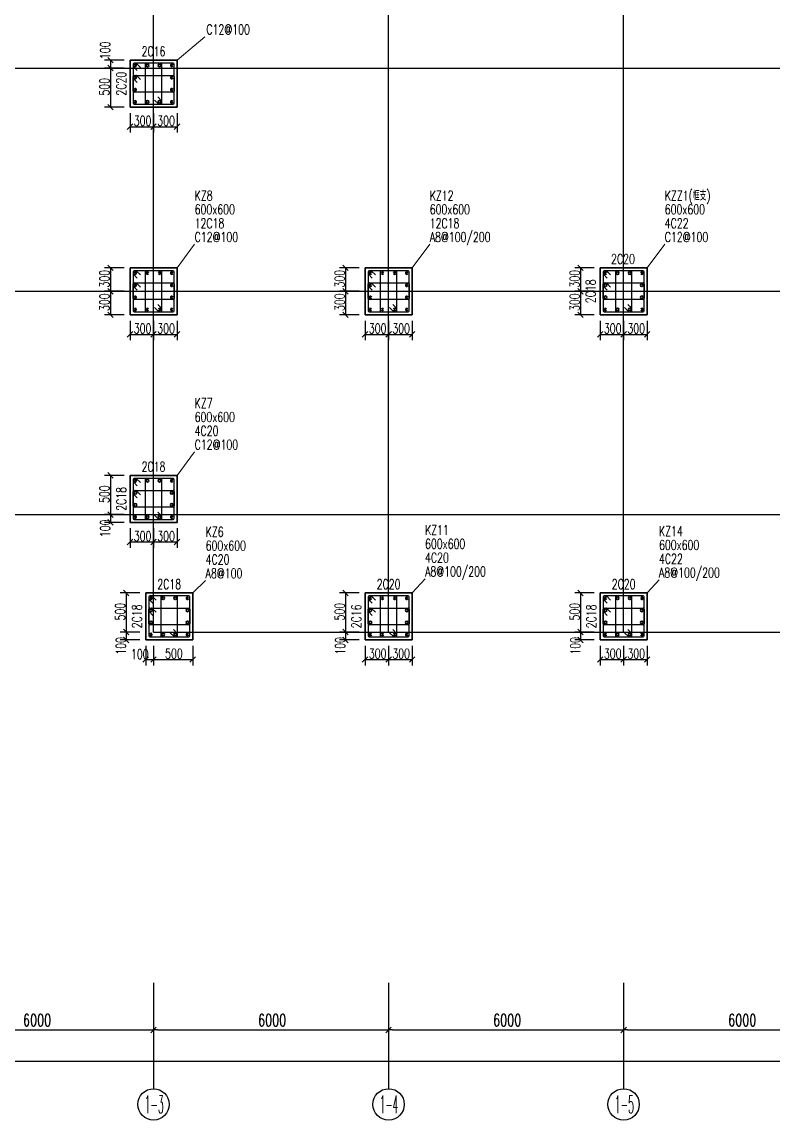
# Model space of a CAD drawing. Header units: inches. Extents: x 18712 to 314639, y 0 to 420500.
# Drawn here: x 37453 to 56624, y 205408 to 233441 of the extents above; entities that cross this region are included whole.
import ezdxf
from ezdxf.enums import TextEntityAlignment as Align

# ---------------------------------------------------------------- set-up
doc = ezdxf.new("R2010")
doc.units = ezdxf.units.IN
doc.header["$LTSCALE"] = 1000
doc.header["$MEASUREMENT"] = 0
doc.layers.get('0').update_dxf_attribs({"true_color": 0xffffff})
for name, color, linetype, true_color in [('AXIS_TEXT', 7, 'Continuous', 0xffffff), ('DIM', 3, 'Continuous', 0x00ff00), ('G-KL|柱标注', 3, 'Continuous', 0x00ff00), ('TK-TEXT', 4, 'Continuous', 0x00ffff), ('ZG-图号', 2, 'Continuous', 0xffff00), ('ZG-图名', 1, 'Continuous', 0xff0000), ('柱原位标注', 7, 'Continuous', 0xffffff), ('柱名称编号', 2, 'Continuous', 0xffff00), ('柱尺寸标注', 3, 'Continuous', 0x00ff00), ('柱标注引线', 2, 'Continuous', 0xffff00), ('柱箍筋', 1, 'Continuous', 0xff0000), ('柱纵筋', 1, 'Continuous', 0xff0000), ('柱集中标注', 2, 'Continuous', 0xffff00), ('砼柱', 2, 'Continuous', 0xffff00)]:
    doc.layers.add(name, color=color, linetype=linetype, true_color=true_color)
doc.styles.add('-宋体', font='simsun.ttc', dxfattribs={"height": 0.2, "bigfont": 'gbcbig.shx'})
doc.styles.add('_TCH_AXIS', font='txt.shx', dxfattribs={"height": 0.2, "bigfont": 'GBCBIG.shx'})
doc.styles.add('TSSD_Dimension', font='txt.shx', dxfattribs={"height": 0.2, "bigfont": 'gbcbig.shx'})
doc.styles.add('TSSD_Rein', font='txt.shx', dxfattribs={"height": 0.2, "bigfont": 'gbcbig.shx'})

# ---------------------------------------------------------------- blocks, each defined once
blk = doc.blocks.new('A$C6f5e09ec')
at = {"layer": 'DIM', "lineweight": -3}
for p, q in [((-90401, -42387), (-90401, -45092)), ((-84401, -42387), (-84401, -45092)), ((-78401, -42387), (-78401, -45092))]:
    blk.add_line(p, q, dxfattribs=at)
at = {"layer": 'DIM', "color": 3, "lineweight": -3, "true_color": 0x00ff00}
for p, q in [((-90401, -42637), (-90401, -43692)), ((-90401, -42637), (-90401, -43692)), ((-84401, -42637), (-84401, -43692)), ((-84401, -42637), (-84401, -43692)), ((-78401, -42637), (-78401, -43692)), ((-78401, -42637), (-78401, -43692)), ((-96301, -43592), (-90501, -43592)), ((-90501, -43592), (-90401, -43592)), ((-90471, -43662), (-90331, -43522)), ((-90331, -43522), (-90471, -43662)), ((-90301, -43592), (-90401, -43592)), ((-90301, -43592), (-84501, -43592)), ((-84501, -43592), (-84401, -43592)), ((-84471, -43662), (-84331, -43522)), ((-84331, -43522), (-84471, -43662)), ((-84301, -43592), (-84401, -43592)), ((-84301, -43592), (-78501, -43592)), ((-78501, -43592), (-78401, -43592)), ((-78471, -43662), (-78331, -43522)), ((-78331, -43522), (-78471, -43662)), ((-78301, -43592), (-78401, -43592)), ((-78301, -43592), (-72501, -43592)), ((-102301, -44392), (-43281, -44392))]:
    blk.add_line(p, q, dxfattribs=at)
for centre in [(-90401, -45492), (-84401, -45492), (-78401, -45492)]:
    blk.add_circle(centre, 400, dxfattribs=at)
at = {"layer": 'G-KL|柱标注', "color": 3, "lineweight": -3, "true_color": 0x00ff00}
for p, q in [((-90401, -19035), (-90401, -16035)), ((-84401, -19035), (-84401, -16035)), ((-78401, -19035), (-78401, -16035)), ((-96401, -19035), (-90401, -19035)), ((-90401, -22335), (-90401, -19035)), ((-90401, -19035), (-84401, -19035)), ((-84401, -22335), (-84401, -19035)), ((-84401, -19035), (-78401, -19035)), ((-78401, -22335), (-78401, -19035)), ((-78401, -19035), (-72401, -19035)), ((-90401, -24735), (-90401, -22335)), ((-84401, -24735), (-84401, -22335)), ((-78401, -24735), (-78401, -22335)), ((-96401, -24735), (-93401, -24735)), ((-93401, -24735), (-90401, -24735)), ((-90401, -30435), (-90401, -24735)), ((-90401, -24735), (-84401, -24735)), ((-84401, -24735), (-78401, -24735)), ((-84401, -30435), (-84401, -24735)), ((-78401, -24735), (-72401, -24735)), ((-78401, -30435), (-78401, -24735)), ((-96401, -30435), (-93401, -30435)), ((-93401, -30435), (-90401, -30435)), ((-90401, -33435), (-90401, -30435)), ((-90401, -30435), (-84401, -30435)), ((-84401, -33435), (-84401, -30435)), ((-84401, -30435), (-78401, -30435)), ((-78401, -33435), (-78401, -30435)), ((-78401, -30435), (-72401, -30435)), ((-90401, -33435), (-84401, -33435)), ((-84401, -33435), (-78401, -33435)), ((-78401, -33435), (-72401, -33435))]:
    blk.add_line(p, q, dxfattribs=at)
at = {"layer": 'G-KL|柱标注', "color": 0, "lineweight": -3}
for p, q in [((-91501, -19035), (-91501, -20035)), ((-91001, -20535), (-90401, -20535)), ((-90401, -20535), (-89801, -20535)), ((-91501, -24135), (-91501, -24735)), ((-85501, -24135), (-85501, -24735)), ((-79501, -24135), (-79501, -24735)), ((-91501, -24735), (-91501, -25335)), ((-85501, -24735), (-85501, -25335)), ((-79501, -24735), (-79501, -25335)), ((-91001, -25835), (-90401, -25835)), ((-90401, -25835), (-89801, -25835)), ((-85001, -25835), (-84401, -25835)), ((-84401, -25835), (-83801, -25835)), ((-79001, -25835), (-78401, -25835)), ((-78401, -25835), (-77801, -25835)), ((-91501, -29435), (-91501, -30435)), ((-91001, -31135), (-90401, -31135)), ((-90401, -31135), (-89801, -31135)), ((-85501, -32435), (-85501, -33435)), ((-79501, -32435), (-79501, -33435))]:
    blk.add_line(p, q, dxfattribs=at)
at = {"layer": '柱尺寸标注', "color": 3, "linetype": 'ByBlock', "lineweight": -3, "true_color": 0x00ff00}
for p, q in [((-91430, -18906), (-91571, -18764)), ((-91571, -18964), (-91430, -19106)), ((-91430, -19106), (-91571, -18964)), ((-91571, -19964), (-91430, -20106)), ((-90930, -20464), (-91071, -20606)), ((-90471, -20606), (-90330, -20464)), ((-90330, -20464), (-90471, -20606)), ((-89871, -20606), (-89730, -20464)), ((-91430, -24206), (-91571, -24064)), ((-85430, -24206), (-85571, -24064)), ((-79430, -24206), (-79571, -24064)), ((-91571, -24664), (-91430, -24806)), ((-91430, -24806), (-91571, -24664)), ((-85571, -24664), (-85430, -24806)), ((-85430, -24806), (-85571, -24664)), ((-79571, -24664), (-79430, -24806)), ((-79430, -24806), (-79571, -24664)), ((-91571, -25264), (-91430, -25406)), ((-85571, -25264), (-85430, -25406)), ((-79571, -25264), (-79430, -25406)), ((-90930, -25764), (-91071, -25906)), ((-90471, -25906), (-90330, -25764)), ((-90330, -25764), (-90471, -25906)), ((-89871, -25906), (-89730, -25764)), ((-84930, -25764), (-85071, -25906)), ((-84471, -25906), (-84330, -25764)), ((-84330, -25764), (-84471, -25906)), ((-83871, -25906), (-83730, -25764)), ((-78930, -25764), (-79071, -25906)), ((-78471, -25906), (-78330, -25764)), ((-78330, -25764), (-78471, -25906)), ((-77871, -25906), (-77730, -25764)), ((-91430, -29506), (-91571, -29364)), ((-91571, -30364), (-91430, -30506)), ((-91430, -30506), (-91571, -30364)), ((-91571, -30564), (-91430, -30706)), ((-90930, -31064), (-91071, -31206)), ((-90471, -31206), (-90330, -31064)), ((-90330, -31064), (-90471, -31206)), ((-89871, -31206), (-89730, -31064)), ((-91030, -32506), (-91171, -32364)), ((-85430, -32506), (-85571, -32364)), ((-79430, -32506), (-79571, -32364)), ((-91171, -33364), (-91030, -33506)), ((-91030, -33506), (-91171, -33364)), ((-91171, -33564), (-91030, -33706)), ((-85571, -33364), (-85430, -33506)), ((-85430, -33506), (-85571, -33364)), ((-85571, -33564), (-85430, -33706)), ((-79571, -33364), (-79430, -33506)), ((-79430, -33506), (-79571, -33364)), ((-79571, -33564), (-79430, -33706)), ((-90530, -34064), (-90671, -34206)), ((-90471, -34206), (-90330, -34064)), ((-90330, -34064), (-90471, -34206)), ((-89471, -34206), (-89330, -34064)), ((-84930, -34064), (-85071, -34206)), ((-84471, -34206), (-84330, -34064)), ((-84330, -34064), (-84471, -34206)), ((-83871, -34206), (-83730, -34064)), ((-78930, -34064), (-79071, -34206)), ((-78471, -34206), (-78330, -34064)), ((-78330, -34064), (-78471, -34206)), ((-77871, -34206), (-77730, -34064))]:
    blk.add_line(p, q, dxfattribs=at)
at = {"layer": '柱尺寸标注', "color": 3, "lineweight": -3, "true_color": 0x00ff00}
for p, q in [((-91151, -18835), (-91651, -18835)), ((-91151, -19035), (-91651, -19035)), ((-91151, -19035), (-91651, -19035)), ((-91501, -18835), (-91501, -19035)), ((-91151, -20035), (-91651, -20035)), ((-91001, -20185), (-91001, -20685)), ((-90401, -20185), (-90401, -20685)), ((-90401, -20185), (-90401, -20685)), ((-89801, -20185), (-89801, -20685)), ((-91151, -24135), (-91651, -24135)), ((-85151, -24135), (-85651, -24135)), ((-79151, -24135), (-79651, -24135)), ((-91151, -24735), (-91651, -24735)), ((-91151, -24735), (-91651, -24735)), ((-85151, -24735), (-85651, -24735)), ((-85151, -24735), (-85651, -24735)), ((-79151, -24735), (-79651, -24735)), ((-79151, -24735), (-79651, -24735)), ((-91151, -25335), (-91651, -25335)), ((-91001, -25485), (-91001, -25985)), ((-90401, -25485), (-90401, -25985)), ((-90401, -25485), (-90401, -25985)), ((-89801, -25485), (-89801, -25985)), ((-85151, -25335), (-85651, -25335)), ((-85001, -25485), (-85001, -25985)), ((-84401, -25485), (-84401, -25985)), ((-84401, -25485), (-84401, -25985)), ((-83801, -25485), (-83801, -25985)), ((-79151, -25335), (-79651, -25335)), ((-79001, -25485), (-79001, -25985)), ((-78401, -25485), (-78401, -25985)), ((-78401, -25485), (-78401, -25985)), ((-77801, -25485), (-77801, -25985)), ((-91151, -29435), (-91651, -29435)), ((-91151, -30435), (-91651, -30435)), ((-91151, -30435), (-91651, -30435)), ((-91501, -30435), (-91501, -30635)), ((-91151, -30635), (-91651, -30635)), ((-91001, -30785), (-91001, -31285)), ((-90401, -30785), (-90401, -31285)), ((-90401, -30785), (-90401, -31285)), ((-89801, -30785), (-89801, -31285)), ((-90751, -32435), (-91251, -32435)), ((-91101, -32435), (-91101, -33435)), ((-85151, -32435), (-85651, -32435)), ((-79151, -32435), (-79651, -32435)), ((-90751, -33435), (-91251, -33435)), ((-90751, -33435), (-91251, -33435)), ((-90751, -33635), (-91251, -33635)), ((-91101, -33435), (-91101, -33635)), ((-85151, -33435), (-85651, -33435)), ((-85151, -33435), (-85651, -33435)), ((-85151, -33635), (-85651, -33635)), ((-85501, -33435), (-85501, -33635)), ((-79151, -33435), (-79651, -33435)), ((-79151, -33435), (-79651, -33435)), ((-79151, -33635), (-79651, -33635)), ((-79501, -33435), (-79501, -33635)), ((-90601, -33785), (-90601, -34285)), ((-90401, -33785), (-90401, -34285)), ((-90401, -33785), (-90401, -34285)), ((-89401, -33785), (-89401, -34285)), ((-85001, -33785), (-85001, -34285)), ((-84401, -33785), (-84401, -34285)), ((-84401, -33785), (-84401, -34285)), ((-83801, -33785), (-83801, -34285)), ((-79001, -33785), (-79001, -34285)), ((-78401, -33785), (-78401, -34285)), ((-78401, -33785), (-78401, -34285)), ((-77801, -33785), (-77801, -34285)), ((-90601, -34135), (-90401, -34135)), ((-90401, -34135), (-89401, -34135)), ((-85001, -34135), (-84401, -34135)), ((-84401, -34135), (-83801, -34135)), ((-79001, -34135), (-78401, -34135)), ((-78401, -34135), (-77801, -34135))]:
    blk.add_line(p, q, dxfattribs=at)
at = {"layer": '柱标注引线', "lineweight": 18}
for p, q in [((-89801, -18835), (-89089, -18235)), ((-89801, -24135), (-89351, -23535)), ((-83801, -24135), (-83351, -23535)), ((-77801, -24135), (-77351, -23535)), ((-89801, -29435), (-89351, -28835)), ((-89401, -32435), (-89070, -32119)), ((-83801, -32435), (-83470, -32073)), ((-77801, -32435), (-77498, -32101))]:
    blk.add_line(p, q, dxfattribs=at)
at = {"layer": '柱箍筋', "lineweight": 25}
for p, q in [((-90923, -18938), (-90923, -19933)), ((-90923, -18938), (-90923, -18984)), ((-90916, -19001), (-90818, -19099)), ((-90852, -18913), (-90898, -18913)), ((-89903, -18913), (-90898, -18913)), ((-90737, -19018), (-90834, -18920)), ((-90613, -18938), (-90613, -19933)), ((-90213, -18913), (-90588, -18913)), ((-90188, -19933), (-90188, -18938)), ((-89878, -19933), (-89878, -18938)), ((-90923, -19294), (-90923, -19248)), ((-90923, -19623), (-90923, -19248)), ((-90818, -19409), (-90916, -19311)), ((-90898, -19223), (-89903, -19223)), ((-90898, -19223), (-90852, -19223)), ((-90834, -19230), (-90737, -19328)), ((-89878, -19248), (-89878, -19623)), ((-89903, -19648), (-90898, -19648)), ((-90375, -19852), (-90277, -19950)), ((-90195, -19869), (-90293, -19771)), ((-90188, -19933), (-90188, -19887)), ((-90898, -19958), (-89903, -19958)), ((-90588, -19958), (-90213, -19958)), ((-90259, -19958), (-90213, -19958)), ((-90923, -24238), (-90923, -25233)), ((-90923, -24238), (-90923, -24284)), ((-90916, -24301), (-90818, -24399)), ((-90852, -24213), (-90898, -24213)), ((-89903, -24213), (-90898, -24213)), ((-90737, -24318), (-90834, -24220)), ((-90613, -24238), (-90613, -25233)), ((-90213, -24213), (-90588, -24213)), ((-90188, -25233), (-90188, -24238)), ((-89878, -25233), (-89878, -24238)), ((-84923, -24238), (-84923, -25233)), ((-84923, -24238), (-84923, -24284)), ((-84916, -24301), (-84818, -24399)), ((-84852, -24213), (-84898, -24213)), ((-83903, -24213), (-84898, -24213)), ((-84737, -24318), (-84834, -24220)), ((-84613, -24238), (-84613, -25233)), ((-84213, -24213), (-84588, -24213)), ((-84188, -25233), (-84188, -24238)), ((-83878, -25233), (-83878, -24238)), ((-78923, -24238), (-78923, -25233)), ((-78923, -24238), (-78923, -24284)), ((-78916, -24301), (-78818, -24399)), ((-78852, -24213), (-78898, -24213)), ((-77903, -24213), (-78898, -24213)), ((-78737, -24318), (-78834, -24220)), ((-78613, -24238), (-78613, -25233)), ((-78213, -24213), (-78588, -24213)), ((-78188, -25233), (-78188, -24238)), ((-77878, -25233), (-77878, -24238)), ((-90923, -24594), (-90923, -24548)), ((-90923, -24923), (-90923, -24548)), ((-90818, -24709), (-90916, -24611)), ((-90898, -24523), (-89903, -24523)), ((-90898, -24523), (-90852, -24523)), ((-90834, -24530), (-90737, -24628)), ((-89878, -24548), (-89878, -24923)), ((-84923, -24594), (-84923, -24548)), ((-84923, -24923), (-84923, -24548)), ((-84818, -24709), (-84916, -24611)), ((-84898, -24523), (-83903, -24523)), ((-84898, -24523), (-84852, -24523)), ((-84834, -24530), (-84737, -24628)), ((-83878, -24548), (-83878, -24923)), ((-78923, -24594), (-78923, -24548)), ((-78923, -24923), (-78923, -24548)), ((-78818, -24709), (-78916, -24611)), ((-78898, -24523), (-77903, -24523)), ((-78898, -24523), (-78852, -24523)), ((-78834, -24530), (-78737, -24628)), ((-77878, -24548), (-77878, -24923)), ((-89903, -24948), (-90898, -24948)), ((-83903, -24948), (-84898, -24948)), ((-77903, -24948), (-78898, -24948)), ((-90375, -25152), (-90277, -25250)), ((-90195, -25169), (-90293, -25071)), ((-90188, -25233), (-90188, -25187)), ((-84375, -25152), (-84277, -25250)), ((-84195, -25169), (-84293, -25071)), ((-84188, -25233), (-84188, -25187)), ((-78375, -25152), (-78277, -25250)), ((-78195, -25169), (-78293, -25071)), ((-78188, -25233), (-78188, -25187)), ((-90898, -25258), (-89903, -25258)), ((-90588, -25258), (-90213, -25258)), ((-90259, -25258), (-90213, -25258)), ((-84898, -25258), (-83903, -25258)), ((-84588, -25258), (-84213, -25258)), ((-84259, -25258), (-84213, -25258)), ((-78898, -25258), (-77903, -25258)), ((-78588, -25258), (-78213, -25258)), ((-78259, -25258), (-78213, -25258)), ((-90923, -29538), (-90923, -30533)), ((-90923, -29538), (-90923, -29584)), ((-90916, -29601), (-90818, -29699)), ((-90852, -29513), (-90898, -29513)), ((-89903, -29513), (-90898, -29513)), ((-90737, -29618), (-90834, -29520)), ((-90613, -29538), (-90613, -30533)), ((-90213, -29513), (-90588, -29513)), ((-90188, -30533), (-90188, -29538)), ((-89878, -30533), (-89878, -29538)), ((-90923, -29894), (-90923, -29848)), ((-90923, -30223), (-90923, -29848)), ((-90818, -30009), (-90916, -29911)), ((-90898, -29823), (-89903, -29823)), ((-90898, -29823), (-90852, -29823)), ((-90834, -29830), (-90737, -29928)), ((-89878, -29848), (-89878, -30223)), ((-89903, -30248), (-90898, -30248)), ((-90375, -30452), (-90277, -30550)), ((-90195, -30469), (-90293, -30371)), ((-90188, -30533), (-90188, -30487)), ((-90898, -30558), (-89903, -30558)), ((-90588, -30558), (-90213, -30558)), ((-90259, -30558), (-90213, -30558)), ((-90452, -32513), (-90498, -32513)), ((-89503, -32513), (-90498, -32513)), ((-89813, -32513), (-90188, -32513)), ((-84852, -32513), (-84898, -32513)), ((-83903, -32513), (-84898, -32513)), ((-84213, -32513), (-84588, -32513)), ((-78852, -32513), (-78898, -32513)), ((-77903, -32513), (-78898, -32513)), ((-78213, -32513), (-78588, -32513)), ((-90523, -32538), (-90523, -33533)), ((-90523, -32538), (-90523, -32584)), ((-90516, -32601), (-90418, -32699)), ((-90337, -32618), (-90434, -32520)), ((-90213, -32538), (-90213, -33533)), ((-89788, -33533), (-89788, -32538)), ((-89478, -33533), (-89478, -32538)), ((-84923, -32538), (-84923, -33533)), ((-84923, -32538), (-84923, -32584)), ((-84916, -32601), (-84818, -32699)), ((-84737, -32618), (-84834, -32520)), ((-84613, -32538), (-84613, -33533)), ((-84188, -33533), (-84188, -32538)), ((-83878, -33533), (-83878, -32538)), ((-78923, -32538), (-78923, -33533)), ((-78923, -32538), (-78923, -32584)), ((-78916, -32601), (-78818, -32699)), ((-78737, -32618), (-78834, -32520)), ((-78613, -32538), (-78613, -33533)), ((-78188, -33533), (-78188, -32538)), ((-77878, -33533), (-77878, -32538)), ((-90523, -32894), (-90523, -32848)), ((-90523, -33223), (-90523, -32848)), ((-90418, -33009), (-90516, -32911)), ((-90498, -32823), (-89503, -32823)), ((-90498, -32823), (-90452, -32823)), ((-90434, -32830), (-90337, -32928)), ((-89478, -32848), (-89478, -33223)), ((-84923, -32894), (-84923, -32848)), ((-84923, -33223), (-84923, -32848)), ((-84818, -33009), (-84916, -32911)), ((-84898, -32823), (-83903, -32823)), ((-84898, -32823), (-84852, -32823)), ((-84834, -32830), (-84737, -32928)), ((-83878, -32848), (-83878, -33223)), ((-78923, -32894), (-78923, -32848)), ((-78923, -33223), (-78923, -32848)), ((-78818, -33009), (-78916, -32911)), ((-78898, -32823), (-77903, -32823)), ((-78898, -32823), (-78852, -32823)), ((-78834, -32830), (-78737, -32928)), ((-77878, -32848), (-77878, -33223)), ((-89503, -33248), (-90498, -33248)), ((-83903, -33248), (-84898, -33248)), ((-77903, -33248), (-78898, -33248)), ((-90498, -33558), (-89503, -33558)), ((-90188, -33558), (-89813, -33558)), ((-89975, -33452), (-89877, -33550)), ((-89795, -33469), (-89893, -33371)), ((-89859, -33558), (-89813, -33558)), ((-89788, -33533), (-89788, -33487)), ((-84898, -33558), (-83903, -33558)), ((-84588, -33558), (-84213, -33558)), ((-84375, -33452), (-84277, -33550)), ((-84195, -33469), (-84293, -33371)), ((-84259, -33558), (-84213, -33558)), ((-84188, -33533), (-84188, -33487)), ((-78898, -33558), (-77903, -33558)), ((-78588, -33558), (-78213, -33558)), ((-78375, -33452), (-78277, -33550)), ((-78195, -33469), (-78293, -33371)), ((-78259, -33558), (-78213, -33558)), ((-78188, -33533), (-78188, -33487))]:
    blk.add_line(p, q, dxfattribs=at)
for centre, start, end in [((-90898, -18938), 90, 180), ((-90898, -18938), 90, 180), ((-90898, -18984), 180, 225), ((-90852, -18938), 45, 90), ((-90588, -18938), 90, 180), ((-90213, -18938), 360, 90), ((-89903, -18938), 360, 90), ((-90898, -19248), 90, 180), ((-90898, -19248), 90, 180), ((-90898, -19294), 180, 225), ((-90852, -19248), 45, 90), ((-89903, -19248), 360, 90), ((-90898, -19623), 180, 270), ((-89903, -19623), 270, 0), ((-90213, -19887), 0, 45), ((-90898, -19933), 180, 270), ((-90588, -19933), 180, 270), ((-90259, -19933), 225, 270), ((-90213, -19933), 270, 0), ((-90213, -19933), 270, 0), ((-89903, -19933), 270, 0), ((-90898, -24238), 90, 180), ((-90898, -24238), 90, 180), ((-90898, -24284), 180, 225), ((-90852, -24238), 45, 90), ((-90588, -24238), 90, 180), ((-90213, -24238), 360, 90), ((-89903, -24238), 360, 90), ((-84898, -24238), 90, 180), ((-84898, -24238), 90, 180), ((-84898, -24284), 180, 225), ((-84852, -24238), 45, 90), ((-84588, -24238), 90, 180), ((-84213, -24238), 360, 90), ((-83903, -24238), 360, 90), ((-78898, -24238), 90, 180), ((-78898, -24238), 90, 180), ((-78898, -24284), 180, 225), ((-78852, -24238), 45, 90), ((-78588, -24238), 90, 180), ((-78213, -24238), 360, 90), ((-77903, -24238), 360, 90), ((-90898, -24548), 90, 180), ((-90898, -24548), 90, 180), ((-90898, -24594), 180, 225), ((-90852, -24548), 45, 90), ((-89903, -24548), 360, 90), ((-84898, -24548), 90, 180), ((-84898, -24548), 90, 180), ((-84898, -24594), 180, 225), ((-84852, -24548), 45, 90), ((-83903, -24548), 360, 90), ((-78898, -24548), 90, 180), ((-78898, -24548), 90, 180), ((-78898, -24594), 180, 225), ((-78852, -24548), 45, 90), ((-77903, -24548), 360, 90), ((-90898, -24923), 180, 270), ((-89903, -24923), 270, 0), ((-84898, -24923), 180, 270), ((-83903, -24923), 270, 0), ((-78898, -24923), 180, 270), ((-77903, -24923), 270, 0), ((-90213, -25187), 0, 45), ((-84213, -25187), 0, 45), ((-78213, -25187), 0, 45), ((-90898, -25233), 180, 270), ((-90588, -25233), 180, 270), ((-90259, -25233), 225, 270), ((-90213, -25233), 270, 0), ((-90213, -25233), 270, 0), ((-89903, -25233), 270, 0), ((-84898, -25233), 180, 270), ((-84588, -25233), 180, 270), ((-84259, -25233), 225, 270), ((-84213, -25233), 270, 0), ((-84213, -25233), 270, 0), ((-83903, -25233), 270, 0), ((-78898, -25233), 180, 270), ((-78588, -25233), 180, 270), ((-78259, -25233), 225, 270), ((-78213, -25233), 270, 0), ((-78213, -25233), 270, 0), ((-77903, -25233), 270, 0), ((-90898, -29538), 90, 180), ((-90898, -29538), 90, 180), ((-90898, -29584), 180, 225), ((-90852, -29538), 45, 90), ((-90588, -29538), 90, 180), ((-90213, -29538), 360, 90), ((-89903, -29538), 360, 90), ((-90898, -29848), 90, 180), ((-90898, -29848), 90, 180), ((-90898, -29894), 180, 225), ((-90852, -29848), 45, 90), ((-89903, -29848), 360, 90), ((-90898, -30223), 180, 270), ((-89903, -30223), 270, 0), ((-90898, -30533), 180, 270), ((-90588, -30533), 180, 270), ((-90259, -30533), 225, 270), ((-90213, -30533), 270, 0), ((-90213, -30533), 270, 0), ((-90213, -30487), 0, 45), ((-89903, -30533), 270, 0), ((-90498, -32538), 90, 180), ((-90498, -32538), 90, 180), ((-90452, -32538), 45, 90), ((-90188, -32538), 90, 180), ((-89813, -32538), 360, 90), ((-89503, -32538), 360, 90), ((-84898, -32538), 90, 180), ((-84898, -32538), 90, 180), ((-84852, -32538), 45, 90), ((-84588, -32538), 90, 180), ((-84213, -32538), 360, 90), ((-83903, -32538), 360, 90), ((-78898, -32538), 90, 180), ((-78898, -32538), 90, 180), ((-78852, -32538), 45, 90), ((-78588, -32538), 90, 180), ((-78213, -32538), 360, 90), ((-77903, -32538), 360, 90), ((-90498, -32584), 180, 225), ((-84898, -32584), 180, 225), ((-78898, -32584), 180, 225), ((-90498, -32848), 90, 180), ((-90498, -32848), 90, 180), ((-90498, -32894), 180, 225), ((-90452, -32848), 45, 90), ((-89503, -32848), 360, 90), ((-84898, -32848), 90, 180), ((-84898, -32848), 90, 180), ((-84898, -32894), 180, 225), ((-84852, -32848), 45, 90), ((-83903, -32848), 360, 90), ((-78898, -32848), 90, 180), ((-78898, -32848), 90, 180), ((-78898, -32894), 180, 225), ((-78852, -32848), 45, 90), ((-77903, -32848), 360, 90), ((-90498, -33223), 180, 270), ((-89503, -33223), 270, 0), ((-84898, -33223), 180, 270), ((-83903, -33223), 270, 0), ((-78898, -33223), 180, 270), ((-77903, -33223), 270, 0), ((-90498, -33533), 180, 270), ((-90188, -33533), 180, 270), ((-89859, -33533), 225, 270), ((-89813, -33533), 270, 0), ((-89813, -33533), 270, 0), ((-89813, -33487), 0, 45), ((-89503, -33533), 270, 0), ((-84898, -33533), 180, 270), ((-84588, -33533), 180, 270), ((-84259, -33533), 225, 270), ((-84213, -33533), 270, 0), ((-84213, -33533), 270, 0), ((-84213, -33487), 0, 45), ((-83903, -33533), 270, 0), ((-78898, -33533), 180, 270), ((-78588, -33533), 180, 270), ((-78259, -33533), 225, 270), ((-78213, -33533), 270, 0), ((-78213, -33533), 270, 0), ((-78213, -33487), 0, 45), ((-77903, -33533), 270, 0)]:
    blk.add_arc(centre, 25, start, end, dxfattribs=at)
at = {"layer": '柱纵筋', "lineweight": 70}
for centre, start, end in [((-90866, -18970), 0, 180), ((-90866, -18970), 180, 0), ((-89936, -18970), 0, 180), ((-89936, -18970), 180, 0), ((-90866, -19280), 0, 180), ((-90866, -19280), 180, 0), ((-89936, -19280), 0, 180), ((-89936, -19280), 180, 0), ((-90866, -19590), 0, 180), ((-90866, -19590), 180, 0), ((-89936, -19590), 0, 180), ((-89936, -19590), 180, 0), ((-90866, -19900), 0, 180), ((-90866, -19900), 180, 0), ((-89936, -19900), 0, 180), ((-89936, -19900), 180, 0), ((-90866, -24270), 0, 180), ((-90866, -24270), 180, 0), ((-90556, -24270), 0, 180), ((-90556, -24270), 180, 0), ((-90246, -24270), 0, 180), ((-90246, -24270), 180, 0), ((-89936, -24270), 0, 180), ((-89936, -24270), 180, 0), ((-84866, -24270), 0, 180), ((-84866, -24270), 180, 0), ((-84556, -24270), 0, 180), ((-84556, -24270), 180, 0), ((-84246, -24270), 0, 180), ((-84246, -24270), 180, 0), ((-83936, -24270), 0, 180), ((-83936, -24270), 180, 0), ((-78866, -24270), 0, 180), ((-78866, -24270), 180, 0), ((-77936, -24270), 0, 180), ((-77936, -24270), 180, 0), ((-90866, -24580), 0, 180), ((-90866, -24580), 180, 0), ((-89936, -24580), 0, 180), ((-89936, -24580), 180, 0), ((-84866, -24580), 0, 180), ((-84866, -24580), 180, 0), ((-83936, -24580), 0, 180), ((-83936, -24580), 180, 0), ((-90866, -24890), 0, 180), ((-90866, -24890), 180, 0), ((-89936, -24890), 0, 180), ((-89936, -24890), 180, 0), ((-84866, -24890), 0, 180), ((-84866, -24890), 180, 0), ((-83936, -24890), 0, 180), ((-83936, -24890), 180, 0), ((-90866, -25200), 0, 180), ((-90866, -25200), 180, 0), ((-90556, -25200), 0, 180), ((-90556, -25200), 180, 0), ((-90246, -25200), 0, 180), ((-90246, -25200), 180, 0), ((-89936, -25200), 0, 180), ((-89936, -25200), 180, 0), ((-84866, -25200), 0, 180), ((-84866, -25200), 180, 0), ((-84556, -25200), 0, 180), ((-84556, -25200), 180, 0), ((-84246, -25200), 0, 180), ((-84246, -25200), 180, 0), ((-83936, -25200), 0, 180), ((-83936, -25200), 180, 0), ((-78866, -25200), 0, 180), ((-78866, -25200), 180, 0), ((-77936, -25200), 0, 180), ((-77936, -25200), 180, 0), ((-90866, -29570), 0, 180), ((-90866, -29570), 180, 0), ((-89936, -29570), 0, 180), ((-89936, -29570), 180, 0), ((-90866, -30500), 0, 180), ((-90866, -30500), 180, 0), ((-89936, -30500), 0, 180), ((-89936, -30500), 180, 0), ((-90466, -32570), 0, 180), ((-90466, -32570), 180, 0), ((-89536, -32570), 0, 180), ((-89536, -32570), 180, 0), ((-84866, -32570), 0, 180), ((-84866, -32570), 180, 0), ((-84556, -32570), 0, 180), ((-84556, -32570), 180, 0), ((-84246, -32570), 0, 180), ((-84246, -32570), 180, 0), ((-83936, -32570), 0, 180), ((-83936, -32570), 180, 0), ((-78866, -32570), 0, 180), ((-78866, -32570), 180, 0), ((-77936, -32570), 0, 180), ((-77936, -32570), 180, 0), ((-90466, -33500), 0, 180), ((-90466, -33500), 180, 0), ((-89536, -33500), 0, 180), ((-89536, -33500), 180, 0), ((-84866, -33500), 0, 180), ((-84866, -33500), 180, 0), ((-84556, -33500), 0, 180), ((-84556, -33500), 180, 0), ((-84246, -33500), 0, 180), ((-84246, -33500), 180, 0), ((-83936, -33500), 0, 180), ((-83936, -33500), 180, 0), ((-78866, -33500), 0, 180), ((-78866, -33500), 180, 0), ((-77936, -33500), 0, 180), ((-77936, -33500), 180, 0)]:
    blk.add_arc(centre, 17.5, start, end, dxfattribs=at)
at = {"layer": '柱纵筋', "lineweight": 35}
for centre, start, end in [((-90556, -18970), 0, 180), ((-90556, -18970), 180, 0), ((-90246, -18970), 0, 180), ((-90246, -18970), 180, 0), ((-90556, -19900), 0, 180), ((-90556, -19900), 180, 0), ((-90246, -19900), 0, 180), ((-90246, -19900), 180, 0), ((-78556, -24270), 0, 180), ((-78556, -24270), 180, 0), ((-78246, -24270), 0, 180), ((-78246, -24270), 180, 0), ((-78866, -24580), 0, 180), ((-78866, -24580), 180, 0), ((-77936, -24580), 0, 180), ((-77936, -24580), 180, 0), ((-78866, -24890), 0, 180), ((-78866, -24890), 180, 0), ((-77936, -24890), 0, 180), ((-77936, -24890), 180, 0), ((-78556, -25200), 0, 180), ((-78556, -25200), 180, 0), ((-78246, -25200), 0, 180), ((-78246, -25200), 180, 0), ((-90556, -29570), 0, 180), ((-90556, -29570), 180, 0), ((-90246, -29570), 0, 180), ((-90246, -29570), 180, 0), ((-90866, -29880), 0, 180), ((-90866, -29880), 180, 0), ((-89936, -29880), 0, 180), ((-89936, -29880), 180, 0), ((-90866, -30190), 0, 180), ((-90866, -30190), 180, 0), ((-89936, -30190), 0, 180), ((-89936, -30190), 180, 0), ((-90556, -30500), 0, 180), ((-90556, -30500), 180, 0), ((-90246, -30500), 0, 180), ((-90246, -30500), 180, 0), ((-90156, -32570), 0, 180), ((-90156, -32570), 180, 0), ((-89846, -32570), 0, 180), ((-89846, -32570), 180, 0), ((-78556, -32570), 0, 180), ((-78556, -32570), 180, 0), ((-78246, -32570), 0, 180), ((-78246, -32570), 180, 0), ((-90466, -32880), 0, 180), ((-90466, -32880), 180, 0), ((-89536, -32880), 0, 180), ((-89536, -32880), 180, 0), ((-84866, -32880), 0, 180), ((-84866, -32880), 180, 0), ((-83936, -32880), 0, 180), ((-83936, -32880), 180, 0), ((-78866, -32880), 0, 180), ((-78866, -32880), 180, 0), ((-77936, -32880), 0, 180), ((-77936, -32880), 180, 0), ((-90466, -33190), 0, 180), ((-90466, -33190), 180, 0), ((-89536, -33190), 0, 180), ((-89536, -33190), 180, 0), ((-84866, -33190), 0, 180), ((-84866, -33190), 180, 0), ((-83936, -33190), 0, 180), ((-83936, -33190), 180, 0), ((-78866, -33190), 0, 180), ((-78866, -33190), 180, 0), ((-77936, -33190), 0, 180), ((-77936, -33190), 180, 0), ((-90156, -33500), 0, 180), ((-90156, -33500), 180, 0), ((-89846, -33500), 0, 180), ((-89846, -33500), 180, 0), ((-78556, -33500), 0, 180), ((-78556, -33500), 180, 0), ((-78246, -33500), 0, 180), ((-78246, -33500), 180, 0)]:
    blk.add_arc(centre, 35, start, end, dxfattribs=at)
at = {"layer": '砼柱', "lineweight": 35}
for p, q in [((-89801, -18835), (-91001, -18835)), ((-91001, -18835), (-91001, -20035)), ((-89801, -20035), (-89801, -18835)), ((-91001, -20035), (-89801, -20035)), ((-89801, -24135), (-91001, -24135)), ((-91001, -24135), (-91001, -25335)), ((-89801, -25335), (-89801, -24135)), ((-83801, -24135), (-85001, -24135)), ((-85001, -24135), (-85001, -25335)), ((-83801, -25335), (-83801, -24135)), ((-77801, -24135), (-79001, -24135)), ((-79001, -24135), (-79001, -25335)), ((-77801, -25335), (-77801, -24135)), ((-91001, -25335), (-89801, -25335)), ((-85001, -25335), (-83801, -25335)), ((-79001, -25335), (-77801, -25335)), ((-89801, -29435), (-91001, -29435)), ((-91001, -29435), (-91001, -30635)), ((-89801, -30635), (-89801, -29435)), ((-91001, -30635), (-89801, -30635)), ((-89401, -32435), (-90601, -32435)), ((-90601, -32435), (-90601, -33635)), ((-89401, -33635), (-89401, -32435)), ((-83801, -32435), (-85001, -32435)), ((-85001, -32435), (-85001, -33635)), ((-83801, -33635), (-83801, -32435)), ((-77801, -32435), (-79001, -32435)), ((-79001, -32435), (-79001, -33635)), ((-77801, -33635), (-77801, -32435)), ((-90601, -33635), (-89401, -33635)), ((-85001, -33635), (-83801, -33635)), ((-79001, -33635), (-77801, -33635))]:
    blk.add_line(p, q, dxfattribs=at)
at = {"layer": 'AXIS_TEXT', "color": 7, "true_color": 0xffffff, "style": '_TCH_AXIS'}
for s, width, p in [('1-3', 0.381818, (-90627, -45719)), ('1-4', 0.368421, (-84627, -45719)), ('1-5', 0.381818, (-78627, -45719))]:
    blk.add_text(s, height=452.5, dxfattribs=dict(at, width=width)).set_placement(p)
at = {"layer": 'DIM', "color": 7, "true_color": 0xffffff, "style": 'TSSD_Dimension', "width": 0.7}
for p in [(-93733, -43492), (-87733, -43492), (-81733, -43492), (-75733, -43492)]:
    blk.add_text('6000', height=300, dxfattribs=at).set_placement(p)
at = {"layer": 'TK-TEXT', "style": '-宋体', "width": 0.8}
for tag, p, height in [('若羌县文化体育广播电视和旅游局', (1803, -65292), 189), ('巴州米兰长城国家文化公园建设项目', (1723, -66433), 189), ('结构', (1854, -78522), 300), ('1:100', (4296, -78522), 300), ('2022.07', (1480, -80877), 300), ('A', (4651, -80873), 300)]:
    blk.add_attdef(tag, p, '', height=height, dxfattribs=at)
blk.add_attdef('QFAHJJ-2022-012', text='', height=300, dxfattribs=at).set_placement((3357, -67621), align=Align.CENTER)
at = {"layer": 'ZG-图号', "style": '-宋体', "width": 0.8}
blk.add_attdef('结施-03', (1805, -79277), '', height=300, dxfattribs=at)
at = {"layer": 'ZG-图名', "style": '-宋体', "width": 0.8}
blk.add_attdef('框架柱平面布置图', (1991, -69635), '', height=300, dxfattribs=at)
at = {"layer": '柱原位标注', "style": 'TSSD_Rein', "width": 0.7}
for s, p in [('2C16', (-90401, -18736)), ('2C20', (-78417, -24036)), ('2C18', (-90401, -29336)), ('2C18', (-90001, -32336)), ('2C20', (-84401, -32336)), ('2C20', (-78401, -32336))]:
    blk.add_text(s, height=250, dxfattribs=at).set_placement(p, align=Align.CENTER)
for s, p in [('2C20', (-91100, -19435)), ('2C18', (-79117, -24735)), ('2C18', (-91100, -30035)), ('2C18', (-90700, -33035)), ('2C16', (-85100, -33035)), ('2C18', (-79100, -33035))]:
    blk.add_text(s, height=250, rotation=90, dxfattribs=at).set_placement(p, align=Align.CENTER)
at = {"layer": '柱名称编号', "style": 'TSSD_Rein', "width": 0.7}
for s, p in [('KZZ1(框支)', (-77351, -22417)), ('KZ8', (-89351, -22417)), ('KZ12', (-83351, -22417)), ('KZ7', (-89351, -27717)), ('KZ6', (-89070, -31001)), ('KZ11', (-83470, -30955)), ('KZ14', (-77498, -30983))]:
    blk.add_text(s, height=250, dxfattribs=at).set_placement(p)
at = {"layer": '柱尺寸标注', "color": 7, "true_color": 0xffffff, "style": 'TSSD_Rein', "width": 0.7}
for s, p in [('100', (-91511, -18809)), ('500', (-91526, -19739)), ('300', (-91526, -24639)), ('300', (-85526, -24639)), ('300', (-79526, -24639)), ('300', (-91526, -25239)), ('300', (-85526, -25239)), ('300', (-79526, -25239)), ('500', (-91526, -30139)), ('100', (-91511, -31012)), ('500', (-91126, -33139)), ('500', (-85526, -33139)), ('500', (-79526, -33139)), ('100', (-91111, -34012)), ('100', (-85511, -34012)), ('100', (-79511, -34012))]:
    blk.add_text(s, height=250, rotation=90, dxfattribs=at).set_placement(p)
for s, p in [('300', (-90905, -20510)), ('300', (-90305, -20510)), ('300', (-90905, -25810)), ('300', (-90305, -25810)), ('300', (-84905, -25810)), ('300', (-84305, -25810)), ('300', (-78905, -25810)), ('300', (-78305, -25810)), ('300', (-90905, -31110)), ('300', (-90305, -31110)), ('100', (-90977, -34125)), ('500', (-90105, -34110)), ('300', (-84905, -34110)), ('300', (-84305, -34110)), ('300', (-78905, -34110)), ('300', (-78305, -34110))]:
    blk.add_text(s, height=250, dxfattribs=at).set_placement(p)
at = {"layer": '柱集中标注', "style": 'TSSD_Rein', "width": 0.7}
for s, p in [('C12@100', (-89051, -18176)), ('600x600', (-89351, -22770)), ('600x600', (-83351, -22770)), ('600x600', (-77351, -22770)), ('12C18', (-89351, -23123)), ('12C18', (-83351, -23123)), ('4C22', (-77351, -23123)), ('C12@100', (-89351, -23476)), ('A8@100/200', (-83351, -23476)), ('C12@100', (-77351, -23476)), ('600x600', (-89351, -28070)), ('4C20', (-89351, -28423)), ('C12@100', (-89351, -28776)), ('600x600', (-89070, -31354)), ('600x600', (-83470, -31308)), ('600x600', (-77498, -31336)), ('4C20', (-89070, -31707)), ('4C20', (-83470, -31661)), ('4C22', (-77498, -31689)), ('A8@100', (-89070, -32060)), ('A8@100/200', (-83470, -32014)), ('A8@100/200', (-77498, -32042))]:
    blk.add_text(s, height=250, dxfattribs=at).set_placement(p)

msp = doc.modelspace()

# ---------------------------------------------------------------- block references
msp.add_blockref('A$C6f5e09ec', (131212.2, 251300))

doc.saveas('drawing.dxf')
